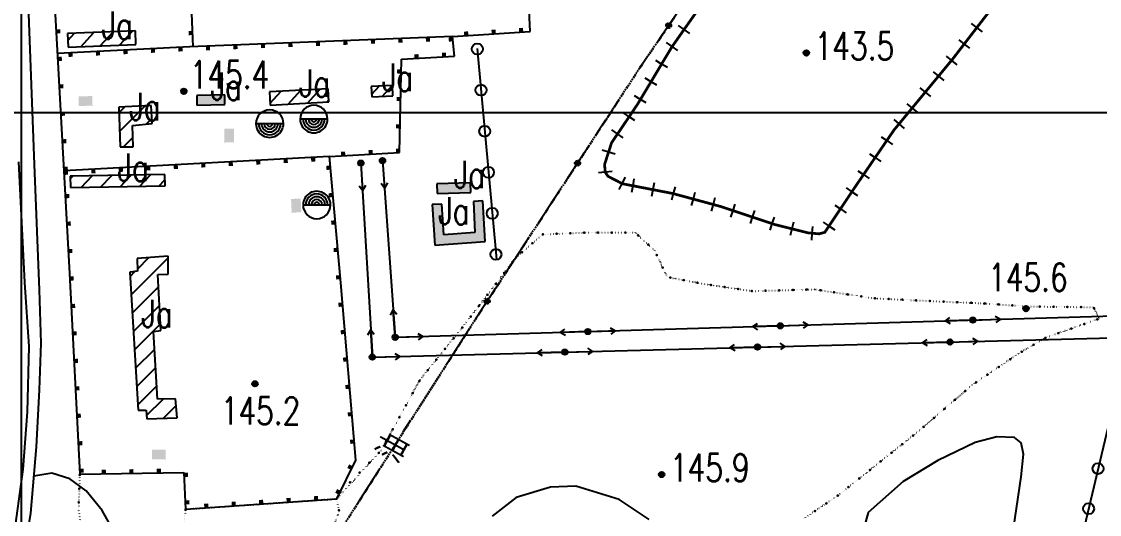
# Model space of a CAD drawing. Extents: x 408766 to 414302, y 5156573 to 5161925.
# Drawn here: x 412000 to 412783, y 5160708 to 5161066 of the extents above; entities that cross this region are included whole.
import ezdxf

# ---------------------------------------------------------------- set-up
doc = ezdxf.new("R2010")
doc.units = 0
doc.header["$LTSCALE"] = 1000
for name, pattern in [('0001', [0.5, 0.5, 0]), ('0004', [0.5, 0.5, 0]), ('5130', [1, 1, 0]), ('5320', [0.0018, 0.0013, -0.0005]), ('5400', [1, 1, 0]), ('6121', [1, 1, 0]), ('6331', [1, 1, 0]), ('8111', [1, 1, 0]), ('9100', [0.001, 0, -0.001]), ('9315', [1, 1, 0]), ('9995', [0.001, 0, -0.001])]:
    doc.linetypes.add(name, pattern=pattern)
doc.layers.get('0').update_dxf_attribs({"linetype": 'CONTINUOUS'})
for name, color, linetype in [('0001', 1, 'CONTINUOUS'), ('0001ADD', 1, 'CONTINUOUS'), ('0001BAK', 1, 'CONTINUOUS'), ('0002', 2, 'CONTINUOUS'), ('0002ADD', 2, 'CONTINUOUS'), ('0005', 5, 'CONTINUOUS'), ('0005ADD', 5, 'CONTINUOUS'), ('0005BAK', 5, 'CONTINUOUS'), ('0006', 6, 'CONTINUOUS'), ('0007', 7, 'CONTINUOUS'), ('0009', 9, 'CONTINUOUS'), ('0010', 10, 'CONTINUOUS'), ('0010ADD', 10, 'CONTINUOUS'), ('0011ADD', 11, 'CONTINUOUS'), ('0011BAK', 11, 'CONTINUOUS'), ('0012', 12, 'CONTINUOUS'), ('0013', 13, 'CONTINUOUS'), ('0015', 15, 'CONTINUOUS'), ('0017', 85, 'CONTINUOUS')]:
    doc.layers.add(name, color=color, linetype=linetype)
doc.styles.add('CADSLDXJ', font='romanc', dxfattribs={"bigfont": 'cadsldxj'})
doc.styles.add('SIMPLEX', font='simplex.shx', dxfattribs={"width": 0.75, "height": 20})
doc.styles.add('XDX', font='simplex.shx', dxfattribs={"height": 20, "bigfont": 'xdx.shx'})
pattern_1 = [(45, (0, 0), (-7.071067811865475, 7.071067811865476), [])]

# ---------------------------------------------------------------- blocks, each defined once
blk = doc.blocks.new('8140')
for radius in [0.0002, 0.0001408438795997714, 8.315594389635764e-05, 3.012139848380626e-05]:
    blk.add_circle((0, 0), radius)
at = {"flags": 1}
blk.add_attdef('8140', (0, 0), '', height=1e-07, dxfattribs=at)
blk = doc.blocks.new('9315')
blk.add_circle((0, 0), 0.0004)
at = {"flags": 1}
blk.add_attdef('9315', (0, 0), '', height=1e-08, dxfattribs=at)
blk = doc.blocks.new('2111')
h = blk.add_hatch(color=256)
h.paths.add_polyline_path([(0.0005, 0.0003499999999999999), (-0.0005, 0.00035), (-0.0005, -0.00035), (0.0005, -0.00035)])
h.paths.add_polyline_path([(-1.071428571428571e-09, -2.5e-09), (3.392857142857143e-08, -2.5e-09), (3.392857142857143e-08, 1.25e-08), (-1.071428571428571e-09, 1.25e-08)], flags=24)
blk.add_line((0.0005, -0.00035), (0.0005, -0.00035))
at = {"style": 'CADSLDXJ', "flags": 1}
blk.add_attdef('2111', (0, 0), '', height=1e-08, dxfattribs=at)
blk = doc.blocks.new('3244')
blk.add_lwpolyline([(0.001, -1.224606353822377e-19), (-0.001, 1.224606353822377e-19)])
for radius, start, end in [(0.001, 9.151672939466948e-05, 179.9998163741555), (0.001, 179.9998770684631, 6.950689016349543e-05), (0.0008, 180, 0), (0.0006, 180, 0), (0.0004, 180, 0), (0.0002, 180, 0)]:
    blk.add_arc((0, 0), radius, start, end)
at = {"flags": 1}
blk.add_attdef('3244', (0, 0), '', height=1e-08, dxfattribs=at)
blk = doc.blocks.new('3241')
blk.add_lwpolyline([(-0.001, 0), (0.001, 0)])
for radius, start, end in [(0.001, 359.9998770684631, 180.0000695068902), (0.0008, 0, 180), (0.0006, 0, 180), (0.0004, 0, 180), (0.0002, 0, 180), (0.001, 180.0000915167294, 359.9998163741554)]:
    blk.add_arc((0, 0), radius, start, end)
at = {"flags": 1}
blk.add_attdef('3241', (0, 0), '', height=1e-11, dxfattribs=at)
blk = doc.blocks.new('5130')
blk.add_hatch(color=256).paths.add_polyline_path([(0.0002, 0, 1), (-0.0002, 0, 1)])
for points in [[(0, 0), (0.002, 0)], [(0.00163791951807736, 0.0002329556220974421), (0.002, 0), (0.001658335508446954, -0.0002290562335962028)]]:
    blk.add_lwpolyline(points)
blk.add_circle((0, 0), 0.0002)
at = {"flags": 1}
blk.add_attdef('5130', (0, 0), '', height=1e-06, dxfattribs=at)
blk = doc.blocks.new('5131')
for points in [[(-0.00163791951807736, -0.0002329556220974419), (-0.002, 2.449212707644754e-19), (-0.001658335508446954, 0.000229056233596203)], [(0, 0), (-0.002, 2.449212707644754e-19)]]:
    blk.add_lwpolyline(points)
at = {"flags": 1}
blk.add_attdef('5131', (0, 0), '', height=1e-10, dxfattribs=at)
blk = doc.blocks.new('9100')
blk.add_hatch(color=256).paths.add_polyline_path([(0.0001, 0, 1), (-0.0001, 0, 1)])

msp = doc.modelspace()

# ---------------------------------------------------------------- hatches: boundary and pattern name
at = {"layer": '0001ADD', "linetype": '0001'}
h = msp.add_hatch(dxfattribs=at)
h.set_pattern_fill('U', color=256, scale=10, angle=47.28787265118455, style=0, pattern_type=0)
h.set_pattern_definition([(47.28787265118455, (0, 0), (-7.347710379437569, 6.783152082911412), [])])
h.paths.add_polyline_path([(412033.7954265198, 5161047.419720807), (412083.0417567614, 5161049.387217406), (412082.6413892739, 5161059.409983041), (412033.3950590323, 5161057.442486442)])
h = msp.add_hatch(dxfattribs=at)
h.set_pattern_fill('U', color=256, scale=10, angle=47.99174270003837, style=0, pattern_type=0)
h.set_pattern_definition([(47.99174270003837, (0, 0), (-7.430483846167259, 6.692376992657199), [])])
h.paths.add_polyline_path([(412180.5415163498, 5161005.381705199), (412223.2033559222, 5161007.611352294), (412222.6984863637, 5161017.272647569), (412180.0366467913, 5161015.043000475)])
for points in [[(412127.3747046455, 5161005.253825728), (412147.7549240949, 5161005.716450657), (412147.5961113723, 5161012.71464889), (412127.2158919229, 5161012.252023961)], [(412302.0662003739, 5160941.049954428), (412326.5303822566, 5160941.733451075), (412326.334932137, 5160948.730721918), (412301.8707502543, 5160948.047225271)], [(412328.2849434913, 5160935.223862604), (412329.4628476931, 5160912.576183802), (412306.9097548765, 5160910.916361189), (412305.4505858753, 5160933.360714396), (412298.4653324445, 5160932.906583899), (412300.3825279732, 5160903.417050076), (412336.8092430172, 5160906.097918987), (412335.2754950408, 5160935.587440705)]]:
    msp.add_hatch(color=256, dxfattribs=at).paths.add_polyline_path(points)
h = msp.add_hatch(dxfattribs=at)
h.set_pattern_fill('U', color=256, scale=10, angle=45, style=0, pattern_type=0)
h.set_pattern_definition(pattern_1)
h.paths.add_polyline_path([(412071.4815067278, 5160974.882088185), (412081.1304948614, 5160974.882088185), (412080.5012134857, 5160990.385827747), (412094.9747062441, 5160991.852398524), (412094.1356784872, 5161005.051535512), (412070.6424578548, 5161003.794481764)])
h = msp.add_hatch(dxfattribs=at)
h.set_pattern_fill('U', color=256, scale=10, angle=46.03287442579159, style=0, pattern_type=0)
h.set_pattern_definition([(46.03287442579159, (0, 0), (-7.19738253938625, 6.942455227204417), [])])
h.paths.add_polyline_path([(412035.4956539556, 5160945.293570035), (412104.201034198, 5160946.532260175), (412104.0520313823, 5160954.799775763), (412035.3466511399, 5160953.561085624)])
h = msp.add_hatch(dxfattribs=at)
h.set_pattern_fill('U', color=256, scale=10, angle=45, style=0, pattern_type=0)
h.set_pattern_definition(pattern_1)
h.paths.add_polyline_path([(412084.6600747828, 5160783.494650276), (412090.3861531005, 5160783.494650276), (412091.1019260878, 5160777.060499519), (412112.9326115517, 5160777.775409194), (412111.858983745, 5160791.716051009), (412098.6174051995, 5160791.358608278), (412095.7543554826, 5160840.687061101), (412101.1225578647, 5160841.401970776), (412098.9752811351, 5160882.151568028), (412106.4942232898, 5160882.292121657), (412106.4942232898, 5160895.517878009), (412083.9477648386, 5160893.730615927), (412084.3056407742, 5160884.436838577), (412078.5795624565, 5160883.721941006)])
at = {"layer": '0005ADD', "linetype": '5320'}
h = msp.add_hatch(color=256, dxfattribs=at)
edge = h.paths.add_edge_path()
edge.add_arc((412470.2346884867, 5161063.153092482), 1.9, 0, 360)
h = msp.add_hatch(color=256, dxfattribs=at)
edge = h.paths.add_edge_path()
edge.add_arc((412404.002254536, 5160963.093218457), 1.9, 0, 360)
h = msp.add_hatch(color=256, dxfattribs=at)
edge = h.paths.add_edge_path()
edge.add_arc((412338.3332127141, 5160862.656317693), 1.9, 0, 360)

# ---------------------------------------------------------------- linework, layer by layer
at = {"layer": '0001', "linetype": '0001'}
for points in [[(412033.7954265198, 5161047.419720807), (412083.0417567614, 5161049.387217406), (412082.6413892739, 5161059.409983041), (412033.3950590323, 5161057.442486442)], [(412180.5415163498, 5161005.381705199), (412223.2033559222, 5161007.611352294), (412222.6984863637, 5161017.272647569), (412180.0366467913, 5161015.043000475)], [(412254.4556300655, 5161011.327410609), (412269.8337372376, 5161012.070622271), (412269.4653559226, 5161019.693956331), (412254.0872487506, 5161018.950744669)], [(412127.3747046455, 5161005.253825728), (412147.7549240949, 5161005.716450657), (412147.5961113723, 5161012.71464889), (412127.2158919229, 5161012.252023961)], [(412071.4815067278, 5160974.882088185), (412081.1304948614, 5160974.882088185), (412080.5012134857, 5160990.385827747), (412094.9747062441, 5160991.852398524), (412094.1356784872, 5161005.051535512), (412070.6424578548, 5161003.794481764)], [(412035.4956539556, 5160945.293570035), (412104.201034198, 5160946.532260175), (412104.0520313823, 5160954.799775763), (412035.3466511399, 5160953.561085624)], [(412302.0662003739, 5160941.049954428), (412326.5303822566, 5160941.733451075), (412326.334932137, 5160948.730721918), (412301.8707502543, 5160948.047225271)], [(412328.2849434913, 5160935.223862604), (412329.4628476931, 5160912.576183802), (412306.9097548765, 5160910.916361189), (412305.4505858753, 5160933.360714396), (412298.4653324445, 5160932.906583899), (412300.3825279732, 5160903.417050076), (412336.8092430172, 5160906.097918987), (412335.2754950408, 5160935.587440705)], [(412084.6600747828, 5160783.494650276), (412090.3861531005, 5160783.494650276), (412091.1019260878, 5160777.060499519), (412112.9326115517, 5160777.775409194), (412111.858983745, 5160791.716051009), (412098.6174051995, 5160791.358608278), (412095.7543554826, 5160840.687061101), (412101.1225578647, 5160841.401970776), (412098.9752811351, 5160882.151568028), (412106.4942232898, 5160882.292121657), (412106.4942232898, 5160895.517878009), (412083.9477648386, 5160893.730615927), (412084.3056407742, 5160884.436838577), (412078.5795624565, 5160883.721941006)]]:
    msp.add_lwpolyline(points, close=True, dxfattribs=at)
at = {"layer": '0001', "linetype": '6121'}
msp.add_lwpolyline([(412715.420178, 5160659.723465), (412726.442065, 5160734.926111), (412728.179202, 5160751.375769001), (412726.512778, 5160759.671855), (412721.551165, 5160763.618674), (412708.876187, 5160763.97498), (412692.906041, 5160759.981988), (412665.891314, 5160746.780959), (412640.723743, 5160731.624174), (412615.339608, 5160708.858487001), (412613.239773, 5160701.937219)], dxfattribs=at)
at = {"layer": '0001ADD', "linetype": '0001'}
for p, q in [((412254.3748216375, 5161012.999671431), (412260.0382825069, 5161019.238353387)), ((412261.9354492379, 5161011.688904307), (412269.1903514084, 5161019.680665582))]:
    msp.add_line(p, q, dxfattribs=at)
at = {"layer": '0001BAK', "linetype": '9995'}
for points in [[(412229.1451775981, 5160718.957340881), (412261.1730869685, 5160753.974381532), (412289.5776140353, 5160805.557870296), (412321.8555790066, 5160845.535103506), (412359.2988120825, 5160894.53916287), (412378.6653173724, 5160911.303884975), (412409.6528206076, 5160912.593599675), (412445.8042234832, 5160912.593599675), (412460.0068291327, 5160899.697629422), (412469.0441666775, 5160880.353870166), (412496.1582320083, 5160875.195403615), (412531.0184889159, 5160870.037329312), (412576.2079135685, 5160871.326651764), (412618.8150462848, 5160864.878862762), (412668.0735992217, 5160862.456725209), (412696.7169232905, 5160861.264680509), (412731.3281197145, 5160858.880591109), (412779.0669931627, 5160858.284372635), (412783.2442301185, 5160849.940059735), (412744.4564809708, 5160836.231349561), (412724.1669465813, 5160824.310902562), (412690.7497351676, 5160801.661661015), (412651.3646513987, 5160767.688190942), (412592.2873678616, 5160720.601836922), (412568.4172469054, 5160704.509037348)], [(412119.1978054294, 5160711.40748895), (412116.1760947062, 5160684.622405482), (412115.3201203521, 5160650.443789183), (412124.7310486222, 5160635.063313788), (412137.5631373802, 5160620.537156705), (412152.9624649683, 5160622.246185582), (412183.7597516804, 5160629.081908842), (412193.1706799505, 5160643.608065924), (412200.8696595125, 5160659.842859634), (412214.5577226246, 5160682.05905829), (412223.9679666626, 5160692.312839304), (412230.8123403348, 5160709.402343577), (412229.1451775981, 5160718.957340881)]]:
    msp.add_lwpolyline(points, dxfattribs=at)
at = {"layer": '0002', "linetype": '5130'}
for points in [[(412246.5563021955, 5160963.137198867), (412254.9011378829, 5160822.000074178), (413049.4365624833, 5160842.788598725), (413448.6819891008, 5160854.620076633), (413764.6610189163, 5160864.090184573)], [(412262.2805025103, 5160964.919667284), (412271.5344081117, 5160836.444135492), (412868.2509319466, 5160854.214043575), (413466.2191557952, 5160872.766844211), (413764.9125215676, 5160881.728021959)]]:
    msp.add_lwpolyline(points, dxfattribs=at)
at = {"layer": '0005', "linetype": '6331', "const_width": 2}
for points in [[(412514.5757520358, 5161107.526304316), (412472.6013053905, 5161047.681968143), (412447.6210456304, 5161005.928243465), (412428.7583992127, 5160977.92269982), (412423.6603986521, 5160962.137756159), (412424.170205043, 5160956.53664985), (412426.2094094905, 5160953.481487749), (412436.7350965321, 5160948.099267905)], [(412436.7350965321, 5160948.099267905), (412473.2026290286, 5160941.037486059), (412507.4374701059, 5160931.745669752), (412547.6261690452, 5160918.365438776), (412571.4417060737, 5160912.418680213), (412579.6282975871, 5160911.675335393), (412583.7215933438, 5160912.790346571), (412606.0486553488, 5160946.240911907), (412633.9574670179, 5160987.124925445), (412676.8181359395, 5161039.051459628), (412715.5630204408, 5161089.46144061)]]:
    msp.add_lwpolyline(points, dxfattribs=at)
at = {"layer": '0005ADD', "linetype": '5320'}
for points in [[(412478.6882357582, 5161075.544119016), (412461.7811412165, 5161050.76206595)], [(412456.1454430359, 5161042.501381595), (412449.032763572, 5161032.075770058), (412439.5328456206, 5161017.522779334)], [(412434.0666008385, 5161009.149000738), (412417.667866492, 5160984.027664948)], [(412412.2016217099, 5160975.653886352), (412395.8028873633, 5160950.532550563)], [(412390.3366425812, 5160942.158771967), (412375.801418354, 5160919.892160357), (412373.9342152895, 5160917.039850271)], [(412368.4571379703, 5160908.673152952), (412352.0259060126, 5160883.573060993)], [(412346.5488286934, 5160875.206363673), (412330.2510841448, 5160850.310184984), (412330.1198914321, 5160850.104787852)], [(412324.7369670306, 5160841.677206651), (412308.5881938264, 5160816.39446305)], [(412303.2052694249, 5160807.96688185), (412287.0564962206, 5160782.684138249)], [(412282.4430351173, 5160775.834730361), (412277.0914218106, 5160767.478891915)], [(412260.1418742135, 5160740.546232247), (412243.9931010093, 5160715.263488646)]]:
    msp.add_lwpolyline(points, dxfattribs=at)
at = {"layer": '0005ADD', "linetype": '6331'}
for points in [[(412485.5539481583, 5161057.441629223), (412481.460488951, 5161060.312794791), (412477.3670298975, 5161063.183960577)], [(412690.2002881311, 5161064.667505248), (412694.1646055654, 5161061.620508812), (412698.1289228363, 5161058.573512164)], [(412476.9405291504, 5161045.161197105), (412472.8470699431, 5161048.032362673), (412468.7536108896, 5161050.90352846)], [(412681.0593740679, 5161052.774495113), (412685.0236915022, 5161049.727498677), (412688.9880087731, 5161046.680502028)], [(412671.984993475, 5161041.050597182), (412675.841063947, 5161037.867717902), (412679.6971342483, 5161034.684838415)], [(412469.4106327725, 5161032.610008479), (412465.1199247397, 5161035.177073842), (412460.8292168445, 5161037.744139435)], [(412461.7095181235, 5161019.737835658), (412457.4188100906, 5161022.304901021), (412453.1281021954, 5161024.871966613)], [(412662.4364288229, 5161029.482325355), (412666.2924992948, 5161026.299446074), (412670.1485695962, 5161023.116566587)], [(412652.8878641707, 5161017.914053527), (412656.7439346426, 5161014.731174246), (412660.600004944, 5161011.548294759)], [(412454.0084034745, 5161006.865662836), (412449.7176954416, 5161009.432728198), (412445.4269875464, 5161011.999793791)], [(412643.3392995186, 5161006.345781699), (412647.1953699905, 5161003.162902419), (412651.0514402919, 5160999.980022931)], [(412445.6698992921, 5160994.080993789), (412441.5228537763, 5160996.874202248), (412437.3758084102, 5160999.667410928)], [(412633.7907348665, 5160994.777509871), (412637.6468053384, 5160991.594630591), (412641.5028756398, 5160988.411751104)], [(412437.2903526307, 5160981.639804226), (412433.1433071149, 5160984.433012685), (412428.9962617488, 5160987.226221365)], [(412624.6385313573, 5160982.341930781), (412628.7680818085, 5160979.522921544), (412632.8976321087, 5160976.703912088)], [(412431.3187382442, 5160969.581383755), (412426.5607409198, 5160971.118088497), (412421.8027436779, 5160972.654793493)], [(412616.1815820311, 5160969.953225922), (412620.3111324823, 5160967.134216686), (412624.4406827825, 5160964.315207229)], [(412429.1440651587, 5160957.050919611), (412424.1646455773, 5160956.597730211), (412419.1852259716, 5160956.144541077)], [(412607.7246327049, 5160957.564521062), (412611.8541831561, 5160954.745511826), (412615.9837334563, 5160951.926502369)], [(412438.5160355796, 5160952.804359189), (412436.2396392071, 5160948.352615761), (412433.963242596, 5160943.900872454)], [(412445.048912821, 5160951.582216831), (412444.0983116652, 5160946.673412756), (412443.1477102463, 5160941.764608732)], [(412459.7753430872, 5160948.730506535), (412458.8247419313, 5160943.82170246), (412457.8741405124, 5160938.912898436)], [(412474.8549698431, 5160945.769909334), (412473.5452514929, 5160940.944493514), (412472.2355328842, 5160936.119077763)], [(412489.3312421641, 5160941.840845873), (412488.0215238139, 5160937.015430052), (412486.7118052052, 5160932.190014301)], [(412503.807514485, 5160937.91178241), (412502.4977961349, 5160933.086366589), (412501.1880775262, 5160928.260950838)], [(412599.2791505228, 5160945.105212064), (412603.4378525942, 5160942.329388388), (412607.5965545168, 5160939.553564489)], [(412518.3925829356, 5160933.368161032), (412516.8131142207, 5160928.624188163), (412515.2336452517, 5160923.880215379)], [(412590.9517584279, 5160932.629053164), (412595.1104604992, 5160929.853229488), (412599.2691624218, 5160927.077405589)], [(412532.6245315203, 5160928.62984493), (412531.0450628054, 5160923.885872061), (412529.4655938363, 5160919.141899277)], [(412546.856480105, 5160923.891528828), (412545.2770113901, 5160919.147555959), (412543.697542421, 5160914.403583176)], [(412560.988495438, 5160920.182374633), (412559.7771527424, 5160915.33132847), (412558.565809787, 5160910.480282372)], [(412574.8589804756, 5160917.128960151), (412574.4068076169, 5160912.149448156), (412573.9546344914, 5160907.169936186)], [(412582.624366333, 5160920.152894265), (412586.7830684044, 5160917.377070589), (412590.9417703269, 5160914.601246689)]]:
    msp.add_lwpolyline(points, dxfattribs=at)
at = {"layer": '0005ADD', "linetype": '5320'}
for centre in [(412470.2346884867, 5161063.153092482), (412404.002254536, 5160963.093218457), (412338.3332127141, 5160862.656317693)]:
    msp.add_circle(centre, 1.9, dxfattribs=at)
at = {"layer": '0005BAK', "linetype": '5320'}
msp.add_lwpolyline([(412833.0199288593, 5161558.646743806), (412804.411338336, 5161534.208930641), (412780.9663046804, 5161505.439475419), (412745.4638209218, 5161464.62697948), (412700.5833321473, 5161407.088044825), (412669.1000054617, 5161362.930261143), (412636.1475249988, 5161309.597367512), (412593.2765936447, 5161246.036924604), (412551.0755499577, 5161185.821757334), (412500.6118333909, 5161107.679253683), (412449.032763572, 5161032.075770058), (412375.801418354, 5160919.892160357), (412330.2510841448, 5160850.310184984), (412223.5300644705, 5160683.226274452), (412155.7029034965, 5160574.925448165), (412079.3390669203, 5160459.847578856), (412051.6634827534, 5160428.529697858), (412036.9266086789, 5160415.817602013), (412012.8117084725, 5160381.026626432), (411949.1752096665, 5160278.660840862)], dxfattribs=at)
at = {"layer": '0005BAK', "linetype": '9315'}
for points in [[(412331.1380666014, 5161046.606456276), (412345.0418676637, 5160892.979402718)], [(412803.1587303292, 5160828.995688929), (412768.1211389825, 5160680.778515629), (412737.0828133274, 5160564.813273673), (412716.4724493288, 5160477.323971838), (412687.6179524004, 5160357.926805129)]]:
    msp.add_lwpolyline(points, dxfattribs=at)
at = {"layer": '0006', "linetype": '0004'}
for points in [[(412093.3912207902, 5161270.477752702), (412093.3912207902, 5161275.244082864), (412092.0279569257, 5161278.648506078), (412081.8023973204, 5161277.967621435), (412017.0407599586, 5161275.244082864), (412006.13368849, 5161268.435098774), (412000.6799126178, 5161260.264483063), (411998.9852582066, 5161248.484875884), (412000.3485220711, 5161190.609543593), (412003.7570419395, 5161105.498963259), (412009.2108178119, 5160962.050225287), (412012.6596808772, 5160871.01060721), (412014.0231848799, 5160832.200044914), (412012.6596808772, 5160798.15581278), (412010.6146650114, 5160756.621849577), (412006.4806880117, 5160708.447402648), (411998.3001442723, 5160658.061801427)], [(411993.9579675595, 5160688.430688192), (412001.2171014965, 5160740.219770799), (412004.3283304253, 5160782.128041592), (412005.3652466428, 5160829.773997591), (412002.2542578522, 5160876.384171938), (411998.0727335131, 5160964.061629555)]]:
    msp.add_lwpolyline(points, dxfattribs=at)
at = {"layer": '0007', "linetype": '8111'}
for points in [[(412067.571408, 5160694.423026999), (412058.515599, 5160710.543349), (412046.870739, 5160724.832567), (412035.063738, 5160733.414654), (412021.86315, 5160737.593457), (412008.7985648277, 5160735.458301274)], [(412455.99908, 5160703.817151), (412434.214953, 5160718.390265), (412402.780252, 5160728.157948), (412384.365556, 5160727.406255), (412359.41502, 5160719.857619001), (412341.907154, 5160706.388348999)]]:
    msp.add_lwpolyline(points, dxfattribs=at)
at = {"layer": '0009', "linetype": '9995'}
for points in [[(412119.1978054294, 5160711.40748895), (412229.1451775981, 5160718.957340881)], [(412191.7737779371, 5160641.451889881), (412193.1706799505, 5160643.608065924), (412200.8696595125, 5160659.842859634), (412214.5577226246, 5160682.05905829), (412223.9679666626, 5160692.312839304), (412230.8123403348, 5160709.402343577), (412229.1451775981, 5160718.957340881)]]:
    msp.add_lwpolyline(points, dxfattribs=at)
at = {"layer": '0010', "linetype": '5400'}
for points in [[(412313.1891778754, 5161055.243622659), (412369.7042665282, 5161058.895123872), (412358.7095271998, 5161272.091543687), (412131.2558890161, 5161267.287093557)], [(412124.7439684685, 5161047.796065702), (412118.5781107704, 5161203.124985242), (412115.8227954778, 5161256.322857326)], [(412020.2164124391, 5161148.716373957), (412027.0881245194, 5161023.114377648), (412034.6724421696, 5160882.751998702), (412042.2346301301, 5160736.802422339), (412117.8234630133, 5160738.175129293), (412119.1978054294, 5160711.40748895), (412229.1451775981, 5160718.957340881), (412242.8886017586, 5160747.097676074), (412231.8938624302, 5160876.131427663), (412223.7540219978, 5160967.894051298), (412030.6322724004, 5160957.523107496)], [(412223.7540219978, 5160967.894051298), (412274.7075902257, 5160970.82259287), (412276.0819326418, 5161038.771223945), (412314.5635202915, 5161040.830272271), (412313.1891778754, 5161055.243622659), (412122.1556031592, 5161047.693770726), (412026.001968807, 5161042.96726499)]]:
    msp.add_lwpolyline(points, dxfattribs=at)
at = {"layer": '0010ADD', "linetype": '5400', "const_width": 3}
for points in [[(412025.1329790331, 5161058.850766671), (412028.1285003128, 5161059.014633272)], [(412124.3473259385, 5161057.788196341), (412121.3496859941, 5161057.669222548)], [(412275.2343540194, 5161053.743607278), (412275.3528057896, 5161050.745946661)], [(412295.21875314, 5161054.533412184), (412295.3372049102, 5161051.535751566)], [(412323.1683700393, 5161055.888389095), (412322.9749590493, 5161058.882147968)], [(412343.126754367, 5161057.177921967), (412342.933343377, 5161060.17168084)], [(412363.0851386946, 5161058.467454839), (412362.8917277047, 5161061.461213712)], [(412095.3861772209, 5161046.377899037), (412095.5334477276, 5161043.381515984)], [(412115.3620580261, 5161047.359828798), (412115.5093285328, 5161044.363445746)], [(412135.3435601751, 5161048.214972944), (412135.4620119453, 5161045.217312327)], [(412155.3279592957, 5161049.004777849), (412155.4464110659, 5161046.007117231)], [(412175.3123584163, 5161049.794582753), (412175.4308101865, 5161046.796922136)], [(412195.2967575369, 5161050.584387658), (412195.4152093071, 5161047.586727041)], [(412215.2811566576, 5161051.374192564), (412215.3996084277, 5161048.376531946)], [(412235.2655557782, 5161052.163997469), (412235.3840075483, 5161049.166336851)], [(412255.2499548988, 5161052.953802373), (412255.3684066689, 5161049.956141756)], [(412313.3804965948, 5161053.237176735), (412310.3940405129, 5161052.952431111)], [(412026.2255493873, 5161038.880631718), (412029.221070667, 5161039.044498319)], [(412035.4585348053, 5161043.432109754), (412035.6058053119, 5161040.435726701)], [(412055.4344156104, 5161044.414039515), (412055.5816861171, 5161041.417656463)], [(412075.4102964157, 5161045.395969276), (412075.5575669223, 5161042.399586224)], [(412287.0660340365, 5161039.358954258), (412286.9057601952, 5161042.354669915)], [(412307.0374649873, 5161040.427572889), (412306.8771911461, 5161043.423288546)], [(412275.8999303312, 5161029.77287847), (412272.9005441754, 5161029.83356363)], [(412027.3152846554, 5161018.910342616), (412030.3109157631, 5161019.072189045)], [(412275.4954891056, 5161009.776968205), (412272.4961029499, 5161009.837653366)], [(412028.3943872036, 5160998.939475392), (412031.3900183112, 5160999.101321821)], [(412275.0910478801, 5160989.781057941), (412272.0916617244, 5160989.841743101)], [(412029.4734897516, 5160978.968608167), (412032.4691208593, 5160979.130454596)], [(412233.7375460941, 5160968.467851453), (412233.5654249967, 5160971.462909771)], [(412253.7045942868, 5160969.615451763), (412253.5324731894, 5160972.610510081)], [(412273.6716424795, 5160970.763052073), (412273.4995213821, 5160973.758110391)], [(412072.0268037804, 5160959.746059388), (412072.1876577779, 5160956.750374827)], [(412091.9980274048, 5160960.818545725), (412092.1588814023, 5160957.822861164)], [(412111.9692510292, 5160961.891032062), (412112.1301050267, 5160958.895347501)], [(412131.9404746536, 5160962.9635184), (412132.1013286511, 5160959.967833838)], [(412151.911698278, 5160964.036004737), (412152.0725522756, 5160961.040320176)], [(412171.8829219025, 5160965.108491074), (412172.0437759, 5160962.112806513)], [(412191.8541455269, 5160966.180977412), (412192.0149995244, 5160963.18529285)], [(412211.8253691513, 5160967.253463749), (412211.9862231488, 5160964.257779188)], [(412224.4656750459, 5160959.871393932), (412221.47740714, 5160959.60633748)], [(412030.5525922998, 5160958.997740943), (412033.5482234074, 5160959.159587372)], [(412032.0843565316, 5160957.601086713), (412032.2452105291, 5160954.605402152)], [(412052.055580156, 5160958.673573051), (412052.2164341535, 5160955.677888489)], [(412031.6316948478, 5160939.026873719), (412034.6273259555, 5160939.188720148)], [(412226.2328440964, 5160939.949619072), (412223.2445761905, 5160939.684562621)], [(412032.710797396, 5160919.056006495), (412035.7064285036, 5160919.217852924)], [(412228.000013147, 5160920.027844214), (412225.0117452411, 5160919.762787762)], [(412033.789899944, 5160899.08513927), (412036.7855310517, 5160899.246985699)], [(412229.7671821975, 5160900.106069354), (412226.7789142916, 5160899.841012903)], [(412034.8609483429, 5160879.11384579), (412037.8569304256, 5160879.269059709)], [(412231.534351248, 5160880.184294495), (412228.5460833421, 5160879.919238043)], [(412035.8958341701, 5160859.140638453), (412038.8918162527, 5160859.295852372)], [(412233.2464323792, 5160860.257729379), (412230.2572624882, 5160860.003046513)], [(412036.9307199973, 5160839.167431116), (412039.9267020799, 5160839.322645036)], [(412234.9444442373, 5160840.329940848), (412231.9552743463, 5160840.075257981)], [(412037.9656058244, 5160819.194223779), (412040.961587907, 5160819.349437699)], [(412236.6424560954, 5160820.402152318), (412233.6532862044, 5160820.147469451)], [(412039.0004916516, 5160799.221016442), (412041.9964737342, 5160799.376230362)], [(412238.3404679534, 5160800.474363787), (412235.3512980624, 5160800.21968092)], [(412240.0384798115, 5160780.546575256), (412237.0493099205, 5160780.291892389)], [(412040.0353774788, 5160779.247809106), (412043.0313595614, 5160779.403023025)], [(412041.0702633059, 5160759.274601769), (412044.0662453885, 5160759.429815688)], [(412241.7364916696, 5160760.618786725), (412238.7473217786, 5160760.364103858)], [(412079.7261241492, 5160737.48327469), (412079.6716715621, 5160740.482780469)], [(412099.7228270426, 5160737.846418452), (412099.6683744555, 5160740.84592423)], [(412240.0668596569, 5160741.320020692), (412237.3711831836, 5160742.636579977)], [(412042.105149133, 5160739.301394432), (412045.1011312156, 5160739.456608351)], [(412059.7294212557, 5160737.120130928), (412059.6749686687, 5160740.119636707)], [(412117.9207015571, 5160736.281244379), (412120.9167561097, 5160736.435053085)], [(412231.2899114566, 5160723.348788673), (412228.5942349833, 5160724.665347958)], [(412154.2088398543, 5160713.811622133), (412154.0033391492, 5160716.804575434)], [(412174.1618531909, 5160715.181753072), (412173.9563524858, 5160718.174706372)], [(412194.1148665274, 5160716.551884011), (412193.9093658224, 5160719.544837312)], [(412214.067879864, 5160717.922014951), (412213.862379159, 5160720.914968251)], [(412118.9462192997, 5160716.30755385), (412121.9422738523, 5160716.461362556)], [(412134.2558265177, 5160712.441491194), (412134.0503258127, 5160715.434444495)]]:
    msp.add_lwpolyline(points, dxfattribs=at)
at = {"layer": '0011BAK', "linetype": '9100'}
msp.add_lwpolyline([(412042.2346301301, 5160736.802422339), (412041.3518936753, 5160710.62066896), (412045.9102479094, 5160680.70305351), (412045.9102479094, 5160662.492501604), (412048.5144352728, 5160628.022052053), (412048.5144352728, 5160607.210104804), (412052.4214005499, 5160594.202343588), (412063.4915916567, 5160596.153390096), (412080.4215464471, 5160610.461848984), (412102.5612444285, 5160618.916776101), (412120.7939771326, 5160620.217473773), (412135.3970033989, 5160622.989259637)], dxfattribs=at)
at = {"layer": '0012'}
for p, q in [((412000, 5156858.147754266), (412000, 5161650.867837146)), ((408894.8242476032, 5161000), (413846.6071260625, 5161000))]:
    msp.add_line(p, q, dxfattribs=at)

# ---------------------------------------------------------------- block references
at = {"layer": '0001ADD', "linetype": '9995', "xscale": 10000, "yscale": 10000, "zscale": 10000}
for p in [(412378.8210183198, 5160911.310365323), (412388.8123682354, 5160911.726210083), (412398.8037181509, 5160912.142054844), (412408.7950680665, 5160912.557899605), (412418.7943254609, 5160912.593599675), (412428.7943254609, 5160912.593599675), (412438.7943254609, 5160912.593599675), (412448.0179210375, 5160910.583561622), (412363.6617931792, 5160898.316001518), (412371.2224664339, 5160904.860940015), (412455.4213392847, 5160903.8612556), (412356.7309961377, 5160891.178518112), (412461.6179386123, 5160896.249167554), (412350.659612034, 5160883.232557184), (412465.8507350608, 5160887.189176703), (412344.5882279305, 5160875.286596255), (412471.4564028661, 5160879.894940842), (412481.2801956861, 5160878.025958598), (412491.1039885061, 5160876.156976353), (412500.9610413119, 5160874.484759189), (412338.5168438269, 5160867.340635328), (412510.8533393905, 5160873.021052004), (412520.7456374692, 5160871.557344819), (412530.6379355477, 5160870.093637634), (412540.6298810247, 5160870.311556827), (412550.6258132731, 5160870.596755853), (412560.6217455216, 5160870.881954879), (412570.61767777, 5160871.167153904), (412580.5657852379, 5160870.667169766), (412590.4532094962, 5160869.170893877), (412600.3406337544, 5160867.674617987), (412610.2280580127, 5160866.178342098), (412332.4454597234, 5160859.3946744), (412620.1287015402, 5160864.814267812), (412630.1166340312, 5160864.32314201), (412640.1045665222, 5160863.832016207), (412650.0924990133, 5160863.340890404), (412660.0804315043, 5160862.849764601), (412670.0690468163, 5160862.373680981), (412680.0603982411, 5160861.957872485), (412690.0517496659, 5160861.542063989), (412700.0381105, 5160861.0359104), (412710.0144709206, 5160860.348718462), (412719.9908313412, 5160859.661526524), (412729.9671917618, 5160858.974334586), (412739.9632935348, 5160858.772745034), (412749.9625137303, 5160858.647863164), (412759.9617339259, 5160858.522981293), (412769.9609541214, 5160858.398099422), (412326.3740756198, 5160851.448713472), (412779.4668560841, 5160857.485619448), (412320.2488128896, 5160843.545075206), (412762.9148197378, 5160842.75505929), (412772.3432790737, 5160846.087348975), (412781.7717384096, 5160849.419638662), (412313.9667774422, 5160835.764584821), (412744.0919914307, 5160836.017205749), (412753.4863604018, 5160839.422769603), (412307.6847419948, 5160827.984094435), (412735.469944098, 5160830.951606101), (412301.4027065473, 5160820.20360405), (412718.4630338825, 5160820.444951723), (412726.8478967652, 5160825.886006453), (412295.1206710999, 5160812.423113665), (412710.1852016847, 5160814.834470986), (412289.0102003366, 5160804.527429688), (412693.629537289, 5160803.613509512), (412701.9073694869, 5160809.223990249), (412284.186631677, 5160795.767681667), (412685.8119044422, 5160797.402301168), (412678.2397839486, 5160790.870609868), (412279.3630630175, 5160787.007933646), (412670.6676634551, 5160784.338918569), (412274.5394943579, 5160778.248185625), (412663.0955429615, 5160777.80722727), (412269.7159256984, 5160769.488437604), (412647.839560697, 5160764.878588692), (412655.5234224679, 5160771.27553597), (412264.8923570389, 5160760.728689584), (412640.0195551176, 5160758.645811402), (412259.5742330142, 5160752.335805664), (412632.1995495383, 5160752.413034113), (412252.5904499136, 5160745.178517518), (412624.3795439589, 5160746.180256824), (412245.606666813, 5160738.021229372), (412608.7395328003, 5160733.714702245), (412616.5595383796, 5160739.947479535), (412238.6228837123, 5160730.863941226), (412600.9195272209, 5160727.481924956), (412231.6391006117, 5160723.70665308), (412593.0995216416, 5160721.249147667), (412119.1417543822, 5160710.910640602), (412230.6053055648, 5160710.588920402), (412576.5652395108, 5160710.002265143), (412584.8568711527, 5160715.592331754)]:
    msp.add_blockref('9100', p, dxfattribs=at)
at = {"layer": '0002ADD', "linetype": '5130', "xscale": 10000, "yscale": 10000, "zscale": 10000}
for name, p, rotation in [('5130', (412246.5563021955, 5160963.137198867), 273.383720197418), ('5130', (412262.2805025103, 5160964.919667284), 274.1198214403154), ('5131', (412271.5344081117, 5160836.444135492), 274.1198214403154), ('5130', (412691.348300219, 5160848.945975104), 1.705734471808399), ('5131', (412551.4103361833, 5160844.778695233), 1.705734471808399), ('5130', (412551.4103361833, 5160844.778695233), 1.705734471808399), ('5131', (412691.348300219, 5160848.945975104), 1.705734471808399), ('5131', (412254.9011378829, 5160822.000074178), 273.383720197418), ('5130', (412271.5344081117, 5160836.444135492), 1.705734471808399), ('5131', (412411.4723721475, 5160840.611415363), 1.705734471808399), ('5130', (412411.4723721475, 5160840.611415363), 1.705734471808399), ('5130', (412674.7574509789, 5160832.985353122), 1.498766469199438), ('5131', (412394.8532422482, 5160825.661833826), 1.498766469199438), ('5130', (412394.8532422482, 5160825.661833826), 1.498766469199438), ('5131', (412534.8053466135, 5160829.323593475), 1.498766469199438), ('5130', (412534.8053466135, 5160829.323593475), 1.498766469199438), ('5131', (412674.7574509789, 5160832.985353122), 1.498766469199438), ('5130', (412254.9011378829, 5160822.000074178), 1.498766469199438)]:
    msp.add_blockref(name, p, dxfattribs=dict(at, rotation=rotation))
at = {"layer": '0005ADD', "linetype": '9315', "xscale": 10000, "yscale": 10000, "zscale": 10000}
for p in [(412331.1831342046, 5161046.108491507), (412333.887190394, 5161016.230605369), (412336.5912465834, 5160986.35271923), (412339.2953027728, 5160956.474833091), (412341.9993589623, 5160926.596946952), (412344.7034151517, 5160896.719060813), (412782.3389273191, 5160740.923072285), (412775.4373351611, 5160711.727729751)]:
    msp.add_blockref('9315', p, dxfattribs=at)
at = {"layer": '0011ADD', "linetype": '9100', "xscale": 10000, "yscale": 10000, "zscale": 10000}
for p in [(412042.2177818476, 5160736.302706284), (412041.8808161966, 5160726.30838519), (412041.5438505455, 5160716.314064095)]:
    msp.add_blockref('9100', p, dxfattribs=at)
at = {"layer": '0015', "xscale": 10000, "yscale": 10000, "zscale": 10000}
for p in [(412570.314215, 5161043.276418, 143.5), (412117.917213, 5161015.400651, 145.4), (412729.928247, 5160857.297655, 145.6), (412169.588915, 5160802.615948, 145.2), (412465.176012, 5160736.557869, 145.9)]:
    msp.add_blockref('8140', p, dxfattribs=at)
at = {"layer": '0015', "linetype": '9315', "xscale": 10000, "yscale": 10000, "zscale": 10000}
for p, rotation in [((412046.393618124, 5161008.29227053), 1.271496805057062), ((412150.7971862891, 5160983.232082598), 270), ((412199.5339001849, 5160932.22046042), 272.9543074473303)]:
    msp.add_blockref('2111', p, dxfattribs=dict(at, rotation=rotation))
at = {"layer": '0015', "linetype": '0001', "xscale": 10000, "yscale": 10000, "zscale": 10000}
for name, p in [('3244', (412180.2792964201, 5160991.824629165)), ('3244', (412212.3646013433, 5160995.197988898)), ('3241', (412214.4862853403, 5160932.683024824)), ('2111', (412099.6469847881, 5160751.264762524))]:
    msp.add_blockref(name, p, dxfattribs=at)

# ---------------------------------------------------------------- texts
at = {"layer": '0007', "style": 'SIMPLEX', "width": 0.75}
for s, p in [('143.5', (412576.314215, 5161038.276418, 143.5)), ('145.4', (412122.1514200483, 5161017.455348729, 145.4)), ('145.6', (412702.3867577678, 5160870.042062961, 145.6)), ('145.2', (412144.6877382076, 5160772.924591882, 145.2)), ('145.9', (412471.176012, 5160731.557869, 145.9))]:
    msp.add_text(s, height=20, dxfattribs=at).set_placement(p)
at = {"layer": '0013', "linetype": '0001', "style": 'XDX'}
msp.add_text('油', height=20, rotation=61.16022635647759, dxfattribs=at).set_placement((412274.0139385284, 5160742.855716587))
at = {"layer": '0017', "linetype": '0001', "style": 'SIMPLEX', "width": 0.75}
for p in [(412058.2184078958, 5161053.414851923), (412261.9604929942, 5161015.51068347), (412137.4854080093, 5161008.98423731), (412201.6200013558, 5161011.327176384), (412078.4036018611, 5160994.157013203), (412069.7738426687, 5160950.046672899), (412314.2005662548, 5160944.890338173), (412302.9165550254, 5160918.388871017), (412087.1519665272, 5160843.574783894)]:
    msp.add_text('Ja', height=20, dxfattribs=at).set_placement(p)

doc.saveas('drawing.dxf')
